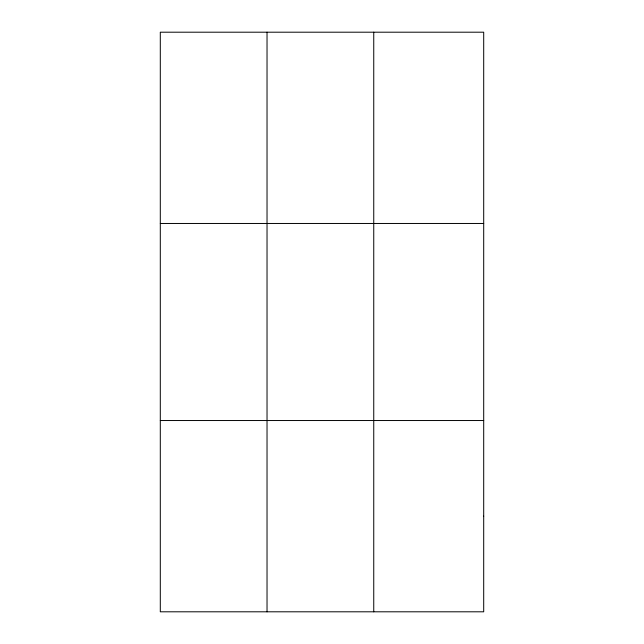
<?xml version="1.0" encoding="UTF-8"?>
<svg xmlns="http://www.w3.org/2000/svg" width="644" height="644" viewBox="0 0 644 644"><rect width="100%" height="100%" fill="white"/><g stroke="black" fill="none" stroke-linecap="round" stroke-linejoin="round"><path stroke-width="0.97" d="M267.027 32.2L267.027 611.8M373.745 32.2L373.745 611.8M160.3 223.468L483.7 223.468M160.3 420.532L483.7 420.532M483.7 516.166L483.7 611.8L160.3 611.8L160.3 32.2L483.7 32.2L483.7 516.166"/></g></svg>
